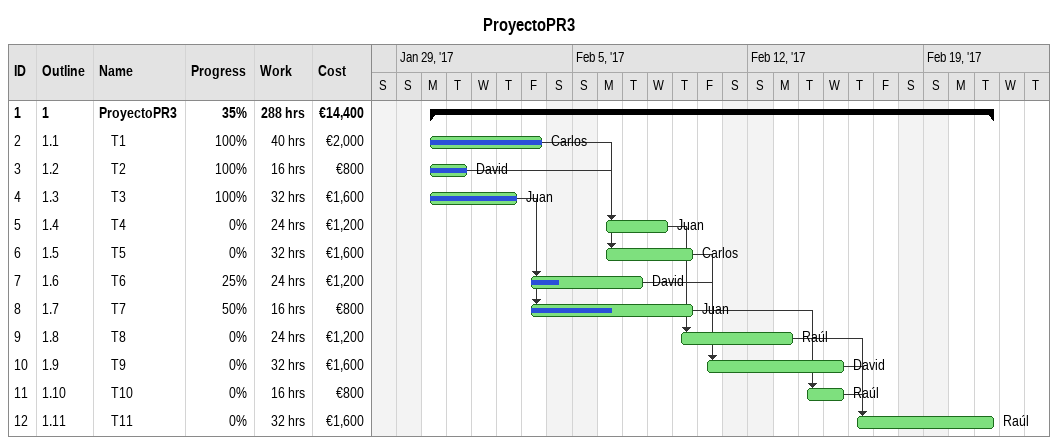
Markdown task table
ProyectoPR3

| ID | WBS | Task | Start | Finish | Predecessors | Resources | % complete | Work (h) | Cost (€) |
|---|---|---|---|---|---|---|---|---|---|
| 1 | 1 | **ProyectoPR3** | 2017-01-30 | 2017-02-21 |  |  | 35 | 288 | 14400 |
| 2 | 1.1 | T1 | 2017-01-30 | 2017-02-03 |  | Carlos | 100 | 40 | 2000 |
| 3 | 1.2 | T2 | 2017-01-30 | 2017-01-31 |  | David | 100 | 16 | 800 |
| 4 | 1.3 | T3 | 2017-01-30 | 2017-02-02 |  | Juan | 100 | 32 | 1600 |
| 5 | 1.4 | T4 | 2017-02-06 | 2017-02-08 | 2 | Juan | 0 | 24 | 1200 |
| 6 | 1.5 | T5 | 2017-02-06 | 2017-02-09 | 2, 3 | Carlos | 0 | 32 | 1600 |
| 7 | 1.6 | T6 | 2017-02-03 | 2017-02-07 | 4 | David | 25 | 24 | 1200 |
| 8 | 1.7 | T7 | 2017-02-03 | 2017-02-09 | 4 | Juan | 50 | 16 | 800 |
| 9 | 1.8 | T8 | 2017-02-09 | 2017-02-13 | 5 | Raúl | 0 | 24 | 1200 |
| 10 | 1.9 | T9 | 2017-02-10 | 2017-02-15 | 6, 7 | David | 0 | 32 | 1600 |
| 11 | 1.10 | T10 | 2017-02-14 | 2017-02-15 | 8 | Raúl | 0 | 16 | 800 |
| 12 | 1.11 | T11 | 2017-02-16 | 2017-02-21 | 9, 10, 11 | Raúl | 0 | 32 | 1600 |
